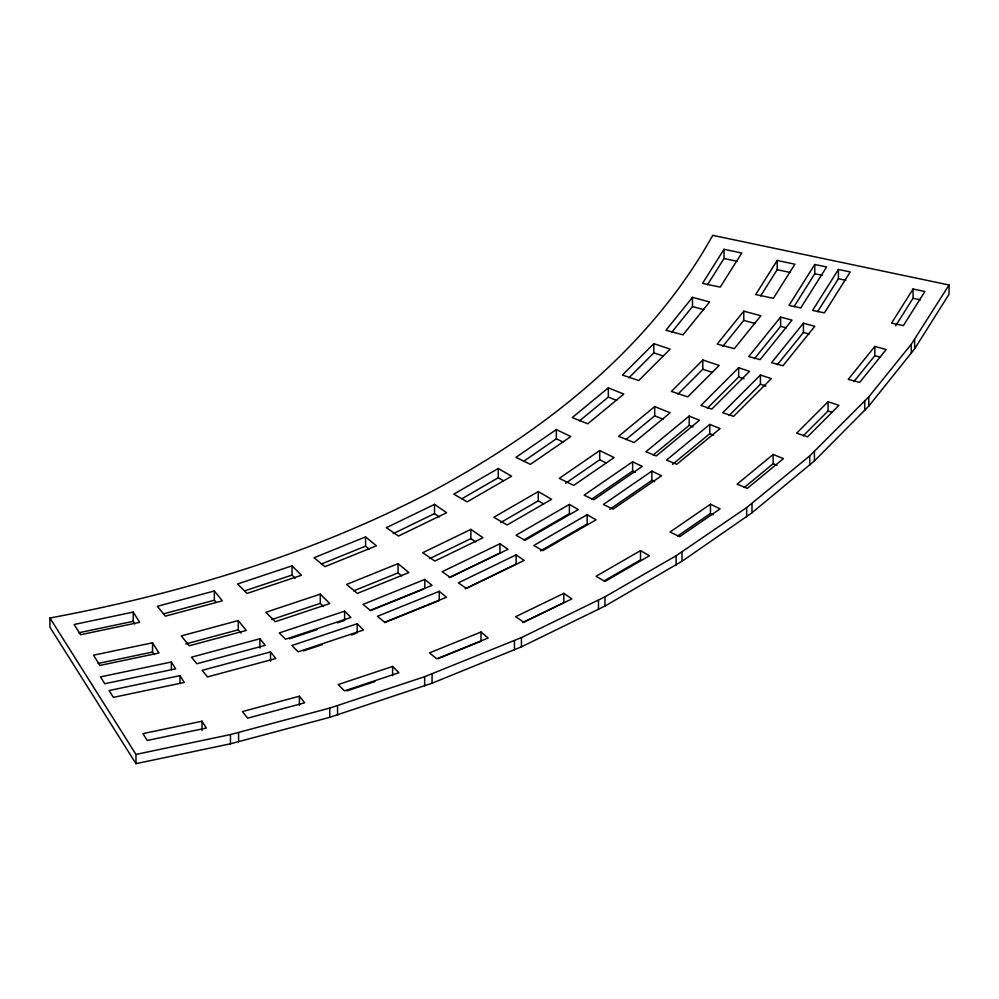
<?xml version="1.0" encoding="UTF-8"?>
<svg xmlns="http://www.w3.org/2000/svg" width="999" height="999" viewBox="0 0 999 999"><rect width="100%" height="100%" fill="white"/><g stroke="black" fill="none" stroke-linecap="round" stroke-linejoin="round"><path stroke-width="1.5" d="M724.013 249.288L702.509 283.404L720.229 287.125L741.733 253.022L724.013 249.288L724.013 258.529L707.467 284.765M777.185 260.464L755.681 294.568L773.401 298.301L794.904 264.186L777.185 260.464L777.185 269.705L760.639 295.941M814.772 264.498L788.973 305.432L800.786 307.917L826.598 266.983L814.772 264.498L814.772 273.738L793.968 306.755M838.411 269.468L812.599 310.402L824.425 312.887L850.224 271.953L838.411 269.468L838.411 278.709L817.594 311.713M913.061 289.023L891.558 323.127L903.371 325.612L924.874 291.496L913.061 289.023L913.061 298.264L895.691 325.811M49.95 617.994L135.964 754.42L230.482 734.565L329.757 708.079L424.662 676.698L521.428 637.587L604.957 596.828L676.086 555.769L746.678 507.542L809.714 455.944L868.78 396.878L911.288 344.243L949.05 284.99L712.737 235.339C649.775 348.601 544.393 431.131 431.793 491.471C312.275 553.858 182.18 593.418 49.95 617.994L49.95 627.235L135.964 763.661L230.482 743.805L329.757 717.319L432.067 683.216L521.428 646.828L604.957 606.068L682.017 561.263L752.01 512.762L814.422 460.914L868.78 406.118L914.647 348.801L949.05 294.23L949.05 284.99M692.494 297.352L665.921 330.257L683.016 334.852L709.59 301.96L692.494 297.352L692.494 306.593L671.615 332.442M743.768 311.164L717.207 344.056L734.302 348.663L760.863 315.771L743.768 311.164L743.768 320.404L722.901 346.253M780.619 317.083L748.738 356.556L760.127 359.628L792.02 320.142L780.619 317.083L780.619 326.323L754.532 358.616M803.408 323.214L771.528 362.687L782.916 365.759L814.809 326.286L803.408 323.214L803.408 332.455L777.322 364.76M874.824 346.441L848.251 379.345L859.652 382.417L886.225 349.513L874.824 346.441L874.824 355.681L853.945 381.531M653.833 343.656L622.402 375.087L638.736 380.532L670.167 349.101L653.833 343.656L653.833 352.897L628.908 377.822M702.834 359.99L671.403 391.421L687.737 396.865L719.18 365.434L702.834 359.99L702.834 369.23L677.909 394.168M738.648 367.732L700.936 405.457L711.825 409.091L749.537 371.366L738.648 367.732L738.648 376.973L707.392 408.229M760.426 375L722.714 412.712L733.603 416.346L771.315 378.621L760.426 375L760.426 384.24L729.17 415.497M828.071 401.735L796.628 433.166L807.529 436.8L838.96 405.357L828.071 401.735L828.071 410.976L803.134 435.901M608.341 387.837L572.277 417.57L587.737 423.813L623.788 394.081L608.341 387.837L608.341 397.078L579.495 420.866M654.695 406.568L618.631 436.301L634.078 442.545L670.142 412.812L654.695 406.568L654.695 415.809L625.849 439.597M689.198 416.084L645.928 451.773L656.231 455.931L699.5 420.254L689.198 416.084L689.198 425.324L653.134 455.057M709.802 424.413L666.52 460.102L676.822 464.26L720.104 428.583L709.802 424.413L709.802 433.653L672.539 464.385M773.139 454.458L737.087 484.19L747.377 488.349L783.441 458.616L773.139 454.458L773.139 463.698L744.292 487.487M556.356 429.558L515.934 457.355L530.382 464.36L570.804 436.551L556.356 429.558L556.356 438.798L523.513 461.388M599.7 450.549L559.29 478.359L573.738 485.352L614.148 457.554L599.7 450.549L599.7 459.79L565.596 483.254M632.629 461.775L584.14 495.142L593.768 499.8L642.27 466.433L632.629 461.775L632.629 471.016L591.795 499.113M651.897 471.103L603.408 504.47L613.036 509.14L661.525 475.774L651.897 471.103L651.897 480.344L609.79 509.315M710.464 504.22L670.054 532.017L679.682 536.688L720.104 508.878L710.464 504.22L710.464 513.449L677.634 536.051M498.264 468.494L453.808 494.168L467.145 501.86L511.6 476.198L498.264 468.494L498.264 477.734L461.888 498.738M538.274 491.595L493.818 517.27L507.155 524.962L551.61 499.3L538.274 491.595L538.274 500.836L500.549 522.614M569.393 504.433L516.046 535.227L524.937 540.359L578.284 509.565L569.393 504.433L569.393 513.673L524.05 539.847M587.175 514.697L533.828 545.491L542.719 550.636L596.066 519.83L587.175 514.697L587.175 523.938L540.496 550.886M640.521 550.636L596.066 576.298L604.957 581.43L649.412 555.769L640.521 550.636L640.521 559.865L604.145 580.869M434.515 504.37L386.351 527.697L398.476 536.038L446.64 512.712L434.515 504.37L434.515 513.611L439.36 516.945M393.231 533.616L434.515 513.611M470.879 529.395L422.714 552.722L434.84 561.063L483.004 537.737L470.879 529.395L470.879 538.636L475.736 541.97M429.595 558.641L470.879 538.636M499.95 543.743L442.157 571.74L450.237 577.31L508.029 549.313L499.95 543.743L499.95 552.984L449.026 577.647M516.108 554.87L458.316 582.867L466.396 588.423L524.188 560.427L516.108 554.87L516.108 564.11L465.197 588.773M563.836 593.344L515.671 616.683L523.751 622.24L571.915 598.913L563.836 593.344L563.836 602.584L522.552 622.589M365.584 536.9L314.086 557.717L324.912 566.645L376.411 545.816L365.584 536.9L365.584 546.141L369.193 549.113M321.241 564.073L365.584 546.141M398.039 563.661L346.541 584.477L357.367 593.394L408.866 572.577L398.039 563.661L398.039 572.902L401.648 575.874M353.696 590.834L398.039 572.902M424.825 579.42L363.024 604.407L370.242 610.352L432.043 585.364L424.825 579.42L424.825 588.661M370.217 610.739L423.389 589.235M439.26 591.308L377.46 616.296L384.665 622.24L446.466 597.252L439.26 591.308L439.26 600.549L384.64 622.627M480.981 632.042L429.483 652.871L436.7 658.816L488.199 637.999L480.981 632.042L480.981 641.283L438.062 658.641M292.02 565.834L237.575 583.99L247.003 593.418L301.448 575.262L292.02 565.834L292.02 575.074L295.167 578.221M244.93 590.771L292.02 575.074M320.304 594.13L265.859 612.275L275.287 621.703L329.745 603.558L320.304 594.13L320.304 603.371L323.451 606.518M271.753 619.555L320.304 603.371M344.618 611.176L279.283 632.954L285.564 639.235L350.899 617.457L344.618 611.176L344.618 620.416L337.35 622.839M289.448 638.811L317.033 629.607M357.192 623.751L291.858 645.529L298.139 651.81L363.474 630.032L357.192 623.751L357.192 632.991M303.471 650.898L322.34 644.605M351.386 634.927L355.731 633.478M392.607 666.433L338.162 684.577L344.455 690.858L398.901 672.714L392.607 666.433L392.607 675.674M346.99 690.871L374.95 681.555M214.36 590.958L157.38 606.306L165.347 616.171L222.327 600.836L214.36 590.958L214.36 600.199L216.134 602.397M163.374 613.923L214.36 600.199M238.274 620.566L181.294 635.913L189.261 645.779L246.241 630.444L238.274 620.566L238.274 629.807L240.934 633.104M185.789 643.943L238.274 629.807M259.915 638.773L191.533 657.18L196.853 663.761L265.222 645.354L259.915 638.773L259.915 648.014M270.542 651.935L202.16 670.341L207.48 676.922L275.849 658.516L270.542 651.935L270.542 661.176M299.388 696.228L242.407 711.575L247.715 718.156L304.695 702.809L299.388 696.228L299.388 705.469M133.204 612.087L74.126 624.5L80.569 634.727L139.66 622.315L133.204 612.087L133.204 621.328L134.815 623.888M78.671 632.779L133.204 621.328M152.56 642.782L93.481 655.194L99.925 665.434L159.003 653.009L152.56 642.782L152.56 652.022L154.171 654.582M98.027 663.486L152.56 652.022M171.366 662L100.474 676.897L104.77 683.728L175.662 668.831L171.366 662L171.366 669.705M179.97 675.649L109.078 690.546L113.374 697.364L184.266 682.467L179.97 675.649L179.97 683.353M202.01 721.228L142.932 733.641L147.24 740.471L206.318 728.059L202.01 721.228L202.01 730.469M814.772 273.738L822.165 275.299M838.411 278.709L845.791 280.257M724.013 258.529L737.299 261.326M777.185 269.705L790.471 272.502M913.061 298.264L920.441 299.812M780.619 326.323L786.313 327.847M803.408 332.455L809.103 333.991M692.494 306.593L703.883 309.665M743.768 320.404L755.169 323.476M874.824 355.681L880.519 357.217M738.648 376.973L744.093 378.796M760.426 384.24L765.871 386.051M653.833 352.897L663.361 356.069M702.834 369.23L712.374 372.402M828.071 410.976L832.155 412.337M689.198 425.324L693.056 426.885M709.802 433.653L713.661 435.214M608.341 397.078L616.77 400.474M654.695 415.809L663.124 419.218M773.139 463.698L777.01 465.259M632.629 471.016L635.389 472.34M651.897 480.344L654.657 481.68M556.356 438.798L562.924 441.97M599.7 459.79L606.268 462.974M710.464 513.449L713.224 514.785M498.264 477.734L503.596 480.819M538.274 500.836L543.606 503.921M914.647 339.573L914.647 348.801M911.288 344.243L911.288 353.484M868.78 396.878L868.78 406.118M864.722 401.373L864.722 410.614M814.422 451.673L814.422 460.914M809.714 455.944L809.714 465.184M752.01 503.521L752.01 512.762M746.678 507.542L746.678 516.783M682.017 552.022L682.017 561.263M676.086 555.769L676.086 565.009M604.957 596.828L604.957 606.068M598.488 600.249L598.488 609.49M521.428 637.587L521.428 646.828M514.46 640.671L514.46 649.912M432.067 673.975L432.067 683.216M424.662 676.698L424.662 685.938M337.55 705.744L337.55 714.984M329.757 708.079L329.757 717.319M238.599 732.629L238.599 741.857M230.482 734.565L230.482 743.805M135.964 754.42L135.964 763.661"/></g></svg>
